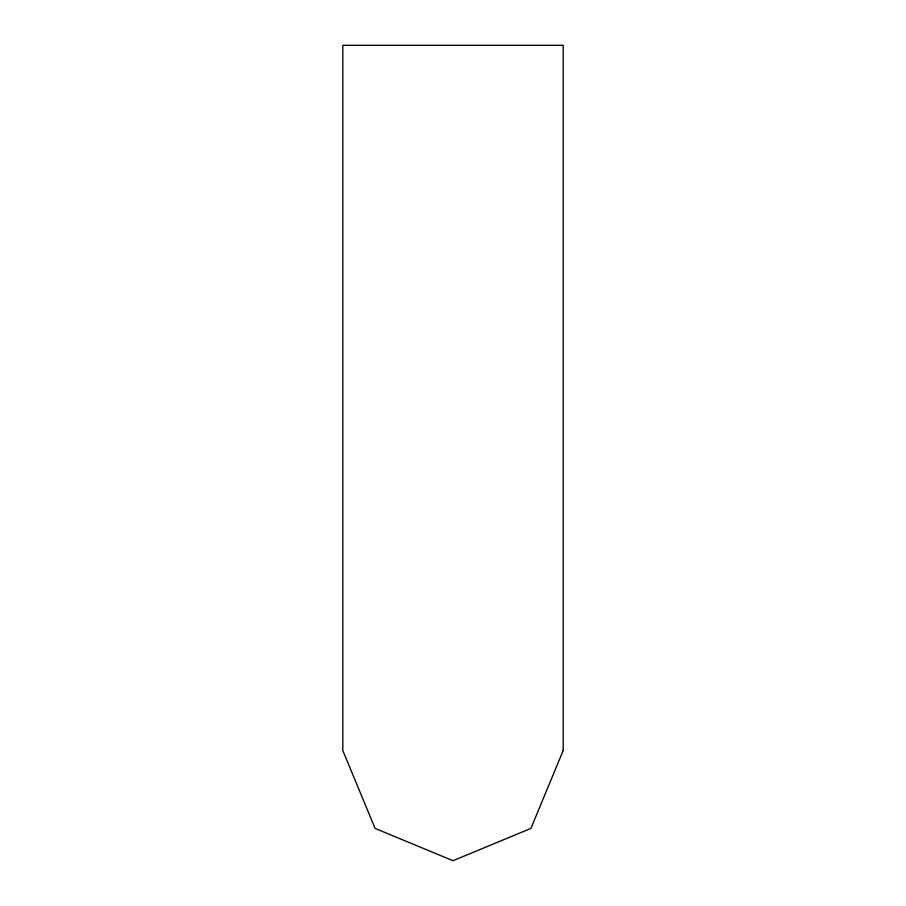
<?xml version="1.0" encoding="UTF-8"?>
<svg xmlns="http://www.w3.org/2000/svg" width="906" height="906" viewBox="0 0 906 906"><rect width="100%" height="100%" fill="white"/><g stroke="black" fill="none" stroke-linecap="round" stroke-linejoin="round"><path stroke-width="1.36" d="M563.192 750.508L530.916 828.424L453 860.7L375.084 828.424L342.808 750.508L342.808 45.3L563.192 45.3L563.192 750.508"/></g></svg>
